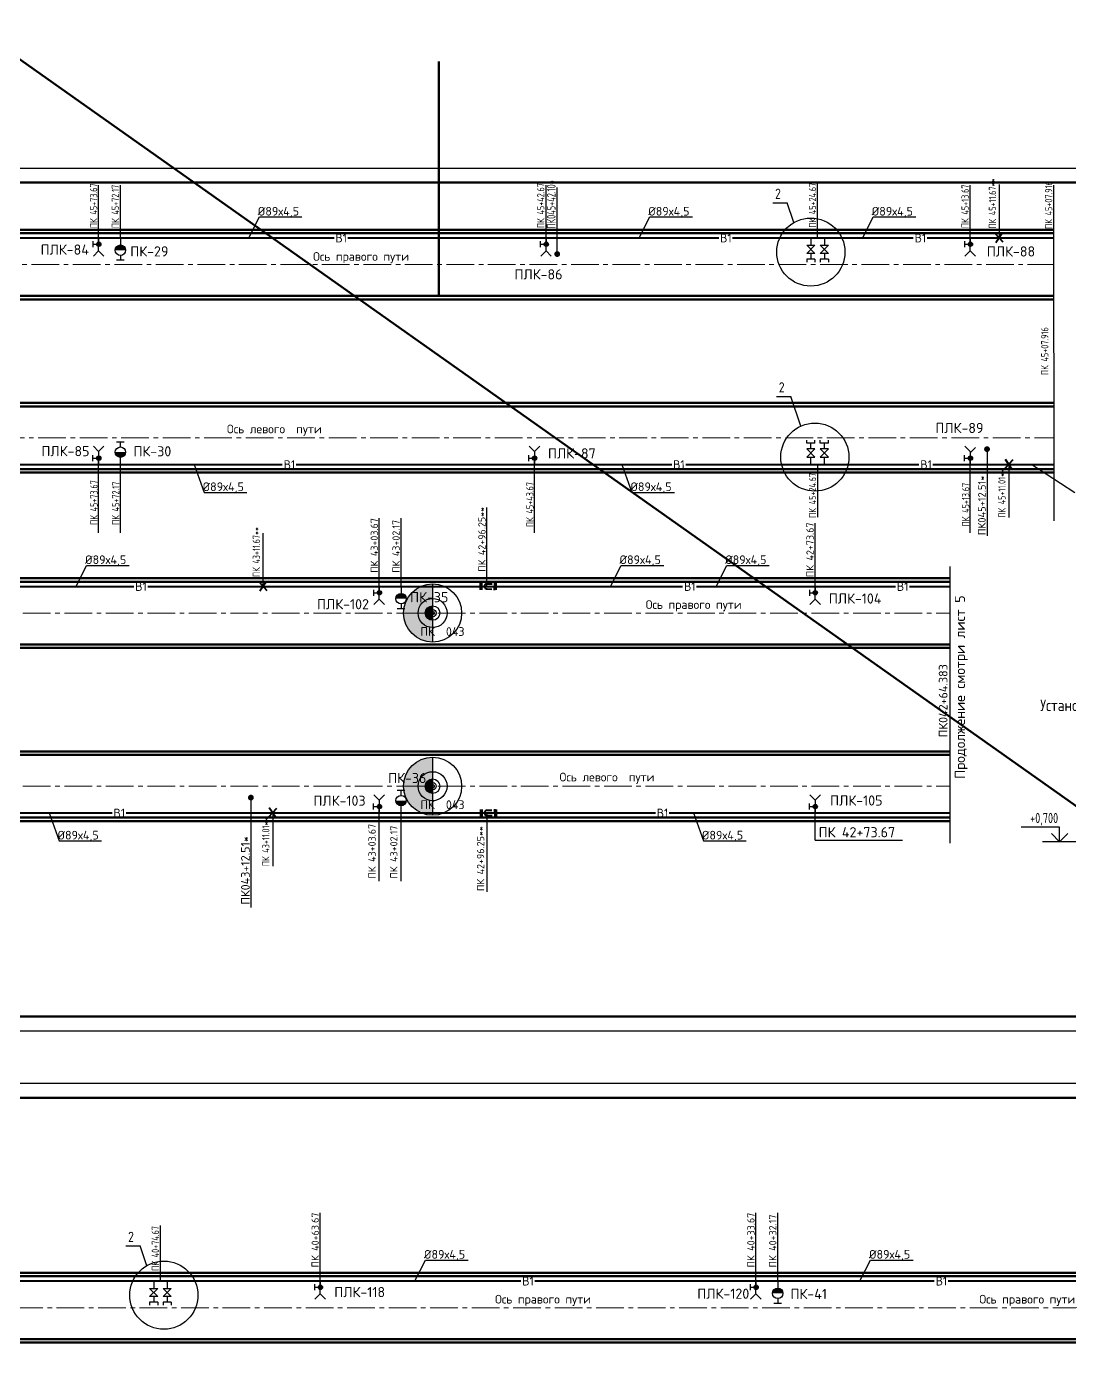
# Paper-space layout 'л2-л8' of a CAD drawing. Header units: millimetres. Extents: x 10032 to 18918, y -3051 to 627.
# Drawn here: x 17470 to 17828.7, y -2235 to -1773 of the extents above; entities that cross this region are included whole.
import ezdxf
from ezdxf.enums import TextEntityAlignment as Align

# ---------------------------------------------------------------- set-up
doc = ezdxf.new("R2010")
doc.units = ezdxf.units.MM
doc.header["$LTSCALE"] = 0.5
doc.linetypes.add('CENTER2', pattern=[28.575, 19.05, -3.175, 3.175, -3.175])
for name, color, linetype in [('1_NADPIS', 7, 'Continuous'), ('1_ПК_500', 20, 'Continuous'), ('3_Текст', 7, 'Continuous'), ('FORMAT', 7, 'Continuous'), ('NADPISI', 110, 'Continuous'), ('OTMETKI', 2, 'Continuous'), ('ВК_надписи', 7, 'Continuous'), ('ВК_отметки', 9, 'Continuous'), ('ВК_сети', 4, 'Continuous'), ('ГТ_ПК', 2, 'Continuous'), ('ГТ_ПК @ 0.25', 2, 'Continuous'), ('ГТ_ПК @ 0.5', 2, 'Continuous'), ('ГТ_ПК @ 1', 2, 'Continuous'), ('ГТ_ПК @ 2', 2, 'Continuous'), ('ГТ_ПК @ 4', 2, 'Continuous')]:
    doc.layers.add(name, color=color, linetype=linetype)
for name, color, linetype, lineweight in [('1_PK500', 5, 'Continuous', 35), ('_Формат', 7, 'Continuous', 35), ('А_Конструкции', 4, 'Continuous', 50), ('АР_Оси', 242, 'CENTER2', 18)]:
    doc.layers.add(name, color=color, linetype=linetype, lineweight=lineweight)
doc.styles.add('ROMANS', font='romans.shx', dxfattribs={"width": 0.8, "height": 1.75})
doc.styles.add('RS-3-08', font='romans.shx', dxfattribs={"width": 0.8, "height": 3})
doc.styles.add('Стандарт ММП', font='isocpeur.ttf')

# ---------------------------------------------------------------- blocks, each defined once
blk = doc.blocks.new('ПК')
at = {"layer": 'ГТ_ПК'}
blk.add_hatch(color=0, dxfattribs=at).paths.add_polyline_path([(0, -2.5, 0.414214), (2.5, 0, 0.414214), (0, 2.5)])
at = {"layer": 'ГТ_ПК', "color": 0}
blk.add_line((0, -2.5), (0, 2.5), dxfattribs=at)
blk.add_circle((0, 0), 2.5, dxfattribs=at)
blk = doc.blocks.new('*U472')
at = {"layer": 'ГТ_ПК @ 0.25', "extrusion": (9.32183e-09, 7.72587e-22, 1), "xscale": 0.2500000000000059, "yscale": 0.2500000000000053, "zscale": 0.2500000000000053, "rotation": 180}
blk.add_blockref('ПК', (17609.63, -1974.78, 0), dxfattribs=at)
at = {"layer": 'ГТ_ПК @ 0.5', "extrusion": (9.32183e-09, 7.72587e-22, 1), "xscale": 0.5000000000000185, "yscale": 0.5000000000000173, "zscale": 0.5000000000000173, "rotation": 180}
blk.add_blockref('ПК', (17609.63, -1974.78, 0), dxfattribs=at)
at = {"layer": 'ГТ_ПК @ 1', "extrusion": (9.32183e-09, 7.72587e-22, 1), "rotation": 179.9999999999641}
blk.add_blockref('ПК', (17609.63, -1974.78, 0), dxfattribs=at)
at = {"layer": 'ГТ_ПК @ 2', "extrusion": (9.32183e-09, 7.72587e-22, 1), "xscale": 2.000000000000074, "yscale": 2.000000000000069, "zscale": 2.000000000000069, "rotation": 180}
blk.add_blockref('ПК', (17609.63, -1974.78, 0), dxfattribs=at)
at = {"layer": 'ГТ_ПК @ 4', "extrusion": (9.32183e-09, 7.72587e-22, 1), "xscale": 4.000000000000095, "yscale": 4.000000000000085, "zscale": 4.000000000000085, "rotation": 180}
blk.add_blockref('ПК', (17609.63, -1974.78, 0), dxfattribs=at)
blk = doc.blocks.new('*U491')
at = {"layer": 'ГТ_ПК @ 0.25', "extrusion": (9.32183e-09, 7.72587e-22, 1), "xscale": 0.2500000000000059, "yscale": 0.2500000000000053, "zscale": 0.2500000000000053, "rotation": 180}
blk.add_blockref('ПК', (17609.63, -2034.38, 0), dxfattribs=at)
at = {"layer": 'ГТ_ПК @ 0.5', "extrusion": (9.32183e-09, 7.72587e-22, 1), "xscale": 0.5000000000000185, "yscale": 0.5000000000000173, "zscale": 0.5000000000000173, "rotation": 180}
blk.add_blockref('ПК', (17609.63, -2034.38, 0), dxfattribs=at)
at = {"layer": 'ГТ_ПК @ 1', "extrusion": (9.32183e-09, 7.72587e-22, 1), "rotation": 179.9999999999641}
blk.add_blockref('ПК', (17609.63, -2034.38, 0), dxfattribs=at)
at = {"layer": 'ГТ_ПК @ 2', "extrusion": (9.32183e-09, 7.72587e-22, 1), "xscale": 2.000000000000074, "yscale": 2.000000000000069, "zscale": 2.000000000000069, "rotation": 180}
blk.add_blockref('ПК', (17609.63, -2034.38, 0), dxfattribs=at)
at = {"layer": 'ГТ_ПК @ 4', "extrusion": (9.32183e-09, 7.72587e-22, 1), "xscale": 4.000000000000095, "yscale": 4.000000000000085, "zscale": 4.000000000000085, "rotation": 180}
blk.add_blockref('ПК', (17609.63, -2034.38, 0), dxfattribs=at)
blk = doc.blocks.new('_otmp')
at = {"layer": 'ВК_отметки'}
blk.add_line((4.24, 0), (20.89, 0), dxfattribs=at)
for points in [[(15, 0), (15, 5), (28.21, 5)], [(15, 0), (17.83, 2.83)]]:
    blk.add_lwpolyline(points, dxfattribs=at)
at = {"layer": 'ВК_отметки', "linetype": 'Continuous'}
blk.add_lwpolyline([(15, 0), (12.17, 2.83)], dxfattribs=at)
at = {"layer": 'ВК_отметки', "style": 'ROMANS', "width": 0.7, "flags": 4}
blk.add_attdef('О', text='', height=3.5, dxfattribs=at).set_placement((21.25, 6.42), align=Align.CENTER)

psp = doc.layouts.new('л2-л8')

# ---------------------------------------------------------------- hatches: boundary and pattern name
at = {"layer": 'ВК_сети', "ltscale": 0.5}
h = psp.add_hatch(color=5, dxfattribs=at)
h.paths.add_polyline_path([(17495.4876, -1847.8452, 0.41421356), (17494.7376, -1847.0952), (17494.7376, -1847.8452)])
h.paths.add_polyline_path([(17495.4876, -1847.8452), (17494.7376, -1847.8452), (17494.7376, -1848.5952, 0.41421356)])
h.paths.add_polyline_path([(17494.7376, -1847.8452), (17494.7376, -1847.0952, 0.58408052), (17494.0958, -1848.2332)])
h.paths.add_polyline_path([(17494.7376, -1848.5952), (17494.7376, -1847.8452), (17494.0958, -1848.2332, 0.26256208)])
h = psp.add_hatch(color=5, dxfattribs=at)
h.paths.add_polyline_path([(17649.4876, -1847.8452, 0.41421356), (17648.7376, -1847.0952), (17648.7376, -1847.8452)])
h.paths.add_polyline_path([(17649.4876, -1847.8452), (17648.7376, -1847.8452), (17648.7376, -1848.5952, 0.41421356)])
h.paths.add_polyline_path([(17648.7376, -1847.8452), (17648.7376, -1847.0952, 0.58408052), (17648.0958, -1848.2332)])
h.paths.add_polyline_path([(17648.7376, -1848.5952), (17648.7376, -1847.8452), (17648.0958, -1848.2332, 0.26256208)])
h = psp.add_hatch(color=5, dxfattribs=at)
h.paths.add_polyline_path([(17795.4876, -1847.8452, 0.41421356), (17794.7376, -1847.0952), (17794.7376, -1847.8452)])
h.paths.add_polyline_path([(17795.4876, -1847.8452), (17794.7376, -1847.8452), (17794.7376, -1848.5952, 0.41421356)])
h.paths.add_polyline_path([(17794.7376, -1847.8452), (17794.7376, -1847.0952, 0.58408052), (17794.0958, -1848.2332)])
h.paths.add_polyline_path([(17794.7376, -1848.5952), (17794.7376, -1847.8452), (17794.0958, -1848.2332, 0.26256208)])
h = psp.add_hatch(color=1, dxfattribs=at)
h.paths.add_polyline_path([(17500.376, -1849.9041), (17503.976, -1849.9041, 0.09159777), (17503.8572, -1849.261), (17500.4948, -1849.261, 0.09159777)])
h.paths.add_polyline_path([(17500.4948, -1849.261), (17503.8572, -1849.261, 0.68812614)])
h = psp.add_hatch(color=1, dxfattribs=at)
h.paths.add_polyline_path([(17500.376, -1849.9041), (17503.976, -1849.9041, 0.09159777), (17503.8572, -1849.261), (17500.4948, -1849.261, 0.09159777)])
h.paths.add_polyline_path([(17500.4948, -1849.261), (17503.8572, -1849.261, 0.68812614)])
h = psp.add_hatch(color=5, dxfattribs=at)
h.paths.add_polyline_path([(17495.4876, -1921.4685, -0.41421356), (17494.7376, -1922.2185), (17494.7376, -1921.4685)])
h.paths.add_polyline_path([(17495.4876, -1921.4685), (17494.7376, -1921.4685), (17494.7376, -1920.7185, -0.41421356)])
h.paths.add_polyline_path([(17494.7376, -1921.4685), (17494.7376, -1922.2185, -0.58408052), (17494.0958, -1921.0805)])
h.paths.add_polyline_path([(17494.7376, -1920.7185), (17494.7376, -1921.4685), (17494.0958, -1921.0805, -0.26256208)])
h = psp.add_hatch(color=1, dxfattribs=at)
h.paths.add_polyline_path([(17500.376, -1919.4095), (17503.976, -1919.4095, -0.09159777), (17503.8572, -1920.0527), (17500.4948, -1920.0527, -0.09159777)])
h.paths.add_polyline_path([(17500.4948, -1920.0527), (17503.8572, -1920.0527, -0.68812614)])
h = psp.add_hatch(color=1, dxfattribs=at)
h.paths.add_polyline_path([(17500.376, -1919.4095), (17503.976, -1919.4095, -0.09159777), (17503.8572, -1920.0527), (17500.4948, -1920.0527, -0.09159777)])
h.paths.add_polyline_path([(17500.4948, -1920.0527), (17503.8572, -1920.0527, -0.68812614)])
h = psp.add_hatch(color=5, dxfattribs=at)
h.paths.add_polyline_path([(17645.4876, -1921.4685, -0.41421356), (17644.7376, -1922.2185), (17644.7376, -1921.4685)])
h.paths.add_polyline_path([(17645.4876, -1921.4685), (17644.7376, -1921.4685), (17644.7376, -1920.7185, -0.41421356)])
h.paths.add_polyline_path([(17644.7376, -1921.4685), (17644.7376, -1922.2185, -0.58408052), (17644.0958, -1921.0805)])
h.paths.add_polyline_path([(17644.7376, -1920.7185), (17644.7376, -1921.4685), (17644.0958, -1921.0805, -0.26256208)])
h = psp.add_hatch(color=5, dxfattribs=at)
h.paths.add_polyline_path([(17795.4876, -1921.4685, -0.41421356), (17794.7376, -1922.2185), (17794.7376, -1921.4685)])
h.paths.add_polyline_path([(17795.4876, -1921.4685), (17794.7376, -1921.4685), (17794.7376, -1920.7185, -0.41421356)])
h.paths.add_polyline_path([(17794.7376, -1921.4685), (17794.7376, -1922.2185, -0.58408052), (17794.0958, -1921.0805)])
h.paths.add_polyline_path([(17794.7376, -1920.7185), (17794.7376, -1921.4685), (17794.0958, -1921.0805, -0.26256208)])
h = psp.add_hatch(color=5, dxfattribs=at)
h.paths.add_polyline_path([(17592.0926, -1967.7713, 0.41421356), (17591.3426, -1967.0213), (17591.3426, -1967.7713)])
h.paths.add_polyline_path([(17592.0926, -1967.7713), (17591.3426, -1967.7713), (17591.3426, -1968.5213, 0.41421356)])
h.paths.add_polyline_path([(17591.3426, -1967.7713), (17591.3426, -1967.0213, 0.58408052), (17590.7008, -1968.1592)])
h.paths.add_polyline_path([(17591.3426, -1968.5213), (17591.3426, -1967.7713), (17590.7008, -1968.1592, 0.26256208)])
h = psp.add_hatch(color=1, dxfattribs=at)
h.paths.add_polyline_path([(17596.981, -1969.8302), (17600.581, -1969.8302, 0.09159777), (17600.4622, -1969.1871), (17597.0998, -1969.1871, 0.09159777)])
h.paths.add_polyline_path([(17597.0998, -1969.1871), (17600.4622, -1969.1871, 0.68812614)])
h = psp.add_hatch(color=1, dxfattribs=at)
h.paths.add_polyline_path([(17596.981, -1969.8302), (17600.581, -1969.8302, 0.09159777), (17600.4622, -1969.1871), (17597.0998, -1969.1871, 0.09159777)])
h.paths.add_polyline_path([(17597.0998, -1969.1871), (17600.4622, -1969.1871, 0.68812614)])
h = psp.add_hatch(color=5, dxfattribs=at)
h.paths.add_polyline_path([(17742.0926, -1967.7713, 0.41421356), (17741.3426, -1967.0213), (17741.3426, -1967.7713)])
h.paths.add_polyline_path([(17742.0926, -1967.7713), (17741.3426, -1967.7713), (17741.3426, -1968.5213, 0.41421356)])
h.paths.add_polyline_path([(17741.3426, -1967.7713), (17741.3426, -1967.0213, 0.58408052), (17740.7008, -1968.1592)])
h.paths.add_polyline_path([(17741.3426, -1968.5213), (17741.3426, -1967.7713), (17740.7008, -1968.1592, 0.26256208)])
h = psp.add_hatch(color=5, dxfattribs=at)
h.paths.add_polyline_path([(17592.0926, -2041.3945, -0.41421356), (17591.3426, -2042.1445), (17591.3426, -2041.3945)])
h.paths.add_polyline_path([(17592.0926, -2041.3945), (17591.3426, -2041.3945), (17591.3426, -2040.6445, -0.41421356)])
h.paths.add_polyline_path([(17591.3426, -2041.3945), (17591.3426, -2042.1445, -0.58408052), (17590.7008, -2041.0065)])
h.paths.add_polyline_path([(17591.3426, -2040.6445), (17591.3426, -2041.3945), (17590.7008, -2041.0065, -0.26256208)])
h = psp.add_hatch(color=1, dxfattribs=at)
h.paths.add_polyline_path([(17596.981, -2039.3356), (17600.581, -2039.3356, -0.09159777), (17600.4622, -2039.9787), (17597.0998, -2039.9787, -0.09159777)])
h.paths.add_polyline_path([(17597.0998, -2039.9787), (17600.4622, -2039.9787, -0.68812614)])
h = psp.add_hatch(color=1, dxfattribs=at)
h.paths.add_polyline_path([(17596.981, -2039.3356), (17600.581, -2039.3356, -0.09159777), (17600.4622, -2039.9787), (17597.0998, -2039.9787, -0.09159777)])
h.paths.add_polyline_path([(17597.0998, -2039.9787), (17600.4622, -2039.9787, -0.68812614)])
h = psp.add_hatch(color=5, dxfattribs=at)
h.paths.add_polyline_path([(17742.0926, -2041.3945, -0.41421356), (17741.3426, -2042.1445), (17741.3426, -2041.3945)])
h.paths.add_polyline_path([(17742.0926, -2041.3945), (17741.3426, -2041.3945), (17741.3426, -2040.6445, -0.41421356)])
h.paths.add_polyline_path([(17741.3426, -2041.3945), (17741.3426, -2042.1445, -0.58408052), (17740.7008, -2041.0065)])
h.paths.add_polyline_path([(17741.3426, -2040.6445), (17741.3426, -2041.3945), (17740.7008, -2041.0065, -0.26256208)])
h = psp.add_hatch(color=5, dxfattribs=at)
h.paths.add_polyline_path([(17571.7484, -2206.857, 0.41421356), (17570.9984, -2206.107), (17570.9984, -2206.857)])
h.paths.add_polyline_path([(17571.7484, -2206.857), (17570.9984, -2206.857), (17570.9984, -2207.607, 0.41421356)])
h.paths.add_polyline_path([(17570.9984, -2206.857), (17570.9984, -2206.107, 0.58408052), (17570.3565, -2207.245)])
h.paths.add_polyline_path([(17570.9984, -2207.607), (17570.9984, -2206.857), (17570.3565, -2207.245, 0.26256208)])
h = psp.add_hatch(color=5, dxfattribs=at)
h.paths.add_polyline_path([(17721.7484, -2206.857, 0.41421356), (17720.9984, -2206.107), (17720.9984, -2206.857)])
h.paths.add_polyline_path([(17721.7484, -2206.857), (17720.9984, -2206.857), (17720.9984, -2207.607, 0.41421356)])
h.paths.add_polyline_path([(17720.9984, -2206.857), (17720.9984, -2206.107, 0.58408052), (17720.3565, -2207.245)])
h.paths.add_polyline_path([(17720.9984, -2207.607), (17720.9984, -2206.857), (17720.3565, -2207.245, 0.26256208)])
h = psp.add_hatch(color=1, dxfattribs=at)
h.paths.add_polyline_path([(17726.6367, -2208.916), (17730.2367, -2208.916, 0.09159777), (17730.1179, -2208.2728), (17726.7556, -2208.2728, 0.09159777)])
h.paths.add_polyline_path([(17726.7556, -2208.2728), (17730.1179, -2208.2728, 0.68812614)])
h = psp.add_hatch(color=1, dxfattribs=at)
h.paths.add_polyline_path([(17726.6367, -2208.916), (17730.2367, -2208.916, 0.09159777), (17730.1179, -2208.2728), (17726.7556, -2208.2728, 0.09159777)])
h.paths.add_polyline_path([(17726.7556, -2208.2728), (17730.1179, -2208.2728, 0.68812614)])

# ---------------------------------------------------------------- linework, layer by layer
at = {"layer": '1_NADPIS', "color": 1, "linetype": 'Continuous'}
for p, q in [((17494.676, -1845.6652, 0), (17494.676, -1827.5475, 0)), ((17502.176, -1845.6652, 0), (17502.176, -1827.5475, 0)), ((17648.676, -1845.6652, 0), (17648.676, -1827.5475, 0)), ((17652.5419, -1850.7264), (17652.4716, -1828.304)), ((17652.5419, -1850.7264), (17652.4726, -1828.6146)), ((17742.1657, -1845.6652), (17742.1657, -1826.6162, 0)), ((17794.676, -1845.6652, 0), (17794.676, -1827.5475, 0)), ((17804.7217, -1845.6215), (17804.7217, -1827.3149, 0)), ((17823.3902, -1827.5147), (17823.4472, -1943.077)), ((17726.7007, -1833.6129, 2.5811), (17731.6408, -1833.6129, 2.5811)), ((17733.9307, -1840.4074, 2.5811), (17731.6408, -1833.6129, 2.5811)), ((17800.476, -1918.8739, 0), (17800.476, -1948.2043, 0)), ((17494.676, -1947.1579, 0), (17494.676, -1923.6484, 0)), ((17502.176, -1947.1579, 0), (17502.176, -1923.6484, 0)), ((17644.676, -1947.1579, 0), (17644.676, -1923.6484, 0)), ((17742.1657, -1924.0484), (17742.1657, -1941.8117, 0)), ((17794.676, -1947.1579, 0), (17794.676, -1923.6484, 0)), ((17807.976, -1923.6241, 0), (17807.976, -1941.9308, 0)), ((17628.351, -1965.5913), (17628.351, -1938.4001)), ((17591.281, -1965.5913, 0), (17591.281, -1942.0819, 0)), ((17598.781, -1965.5913, 0), (17598.781, -1942.0819, 0)), ((17741.281, -1965.5913, 0), (17741.281, -1943.8644, 0)), ((17551.3266, -1965.5476), (17551.3266, -1947.2409, 0)), ((17787.7157, -1958.7717, 0), (17787.7157, -2053.9477, 0)), ((17547.081, -2037.7999), (17547.081, -2076.1721)), ((17554.581, -2043.5501), (17554.581, -2061.8568, 0)), ((17591.281, -2067.0839, 0), (17591.281, -2043.5745, 0)), ((17598.781, -2067.0839, 0), (17598.781, -2043.5745, 0)), ((17628.351, -2043.5745, 0), (17628.351, -2070.7656, 0)), ((17741.281, -2052.9046, 0), (17741.281, -2043.5745, 0)), ((17741.281, -2052.9046, 0), (17771.3869, -2052.9046, 0)), ((17570.9367, -2204.6771, 0), (17570.9367, -2181.1676, 0)), ((17720.9367, -2204.6771, 0), (17720.9367, -2181.1676, 0)), ((17728.4367, -2204.6771, 0), (17728.4367, -2181.1676, 0)), ((17515.9367, -2204.6771), (17515.9367, -2185.6281, 0)), ((17504.0049, -2192.6247, 2.5811), (17508.9449, -2192.6247, 2.5811)), ((17511.2349, -2199.4192, 2.5811), (17508.9449, -2192.6247, 2.5811))]:
    psp.add_line(p, q, dxfattribs=at)
at = {"layer": '_Формат', "color": 7, "lineweight": 60}
psp.add_line((16554.3954, -2113.6165), (18140.4304, -2113.6162), dxfattribs=at)
at = {"layer": '_Формат', "color": 7, "lineweight": 25}
psp.add_line((16534.3954, -2118.6162), (18145.4304, -2118.6162), dxfattribs=at)
at = {"layer": 'Defpoints', "color": 6, "linetype": 'Continuous', "lineweight": 140}
for p, q in [((16467.2489, -1077.1894), (18599.244, -2584.2309)), ((17611.7302, -1865.9252, 0), (17611.7302, -1784.9898, 0))]:
    psp.add_line(p, q, dxfattribs=at)
at = {"layer": 'FORMAT', "color": 7}
for p, q in [((16886.4027, -1821.6162), (18145.4304, -1821.6162)), ((16886.4027, -2136.615), (18304.4897, -2136.615))]:
    psp.add_line(p, q, dxfattribs=at)
at = {"layer": 'FORMAT', "lineweight": 60}
for p, q in [((16881.4027, -1826.6162), (18140.4304, -1826.6162)), ((16881.4027, -2141.615), (18299.4897, -2141.615))]:
    psp.add_line(p, q, dxfattribs=at)
at = {"layer": 'NADPISI', "color": 2, "lineweight": 9, "const_width": 1, "elevation": 0}
psp.add_lwpolyline([(17652.026, -1851.2261, 1), (17653.026, -1851.2261, 1)], format="xyb", close=True, dxfattribs=at)
at = {"layer": 'NADPISI', "color": 6, "lineweight": 9, "const_width": 1, "elevation": 0}
psp.add_lwpolyline([(17799.976, -1918.3739, 1), (17800.976, -1918.3739, 1)], format="xyb", close=True, dxfattribs=at)
at = {"layer": 'NADPISI', "color": 6, "lineweight": 9, "const_width": 1}
psp.add_lwpolyline([(17546.581, -2038.2999, 1), (17547.581, -2038.2999, 1)], format="xyb", close=True, dxfattribs=at)
at = {"layer": 'А_Конструкции'}
for p, q in [((17823.4472, -1842.8568), (16575.3273, -1842.8568)), ((17823.4472, -1844.0568), (16575.3273, -1844.0568)), ((17823.4472, -1865.6568), (16766.8612, -1865.6568)), ((17823.4472, -1866.8568), (16575.3273, -1866.8568)), ((17823.4472, -1902.4568), (16575.3273, -1902.4568)), ((17823.4472, -1903.6568), (16575.3273, -1903.6568)), ((17823.4472, -1925.2568), (16575.3273, -1925.2568)), ((17823.4472, -1926.4568), (16575.3273, -1926.4568)), ((17787.7157, -1962.7829), (16570.0521, -1962.7829)), ((17787.7157, -1963.9829), (16570.0521, -1963.9829)), ((17787.7157, -1985.5829), (16570.0521, -1985.5829)), ((17787.7157, -1986.7829), (16570.0521, -1986.7829)), ((17787.7157, -2022.3829), (16570.0521, -2022.3829)), ((17787.7157, -2023.5829), (16570.0521, -2023.5829)), ((17787.7157, -2045.1829), (16570.0521, -2045.1829)), ((17787.7157, -2046.3829), (16570.0521, -2046.3829)), ((17953.0067, -2201.8686), (16567.3715, -2201.8686)), ((17953.0067, -2203.0686), (16567.3715, -2203.0686)), ((18225.2045, -2224.6686), (16567.3715, -2224.6686)), ((18225.2045, -2225.8686), (16567.3715, -2225.8686))]:
    psp.add_line(p, q, dxfattribs=at)
at = {"layer": 'АР_Оси', "color": 7}
for p, q in [((16800.0222, -1854.8568), (17823.4472, -1854.8568)), ((16573.7708, -1914.4568), (17823.4472, -1914.4568)), ((16568.4957, -1974.7829), (17787.7157, -1974.7829)), ((16568.4957, -2034.3829), (17787.7157, -2034.3829)), ((16565.815, -2213.8686), (18225.2045, -2213.8686))]:
    psp.add_line(p, q, dxfattribs=at)
at = {"layer": 'ВК_надписи'}
for p, q in [((17546.3528, -1845.6652, 0), (17550.0126, -1838.4675, 0)), ((17550.0126, -1838.4675, 0), (17564.652, -1838.4675, 0)), ((17680.7506, -1845.6652, 0), (17684.4104, -1838.4675, 0)), ((17684.4104, -1838.4675, 0), (17699.0498, -1838.4675, 0)), ((17757.6749, -1845.6652, 0), (17761.3347, -1838.4675, 0)), ((17761.3347, -1838.4675, 0), (17775.9741, -1838.4675, 0)), ((17527.5551, -1923.6484, 0), (17531.0073, -1933.2795, 0)), ((17674.8078, -1923.6484, 0), (17678.2601, -1933.2795, 0)), ((17815.8992, -1923.6484, 0), (17830.6636, -1933.2795, 0)), ((17531.0073, -1933.2795, 0), (17545.6468, -1933.2795, 0)), ((17678.2601, -1933.2795, 0), (17692.8996, -1933.2795, 0)), ((17486.8889, -1965.5913, 0), (17490.5487, -1958.3936, 0)), ((17490.5487, -1958.3936, 0), (17505.1881, -1958.3936, 0)), ((17670.8731, -1965.5913, 0), (17674.5328, -1958.3936, 0)), ((17674.5328, -1958.3936, 0), (17689.1723, -1958.3936, 0)), ((17707.235, -1965.5913, 0), (17710.8947, -1958.3936, 0)), ((17710.8947, -1958.3936, 0), (17725.5342, -1958.3936, 0)), ((17477.6083, -2043.5745, 0), (17481.0606, -2053.2056, 0)), ((17699.4284, -2043.5745, 0), (17702.8806, -2053.2056, 0)), ((17481.0606, -2053.2056, 0), (17495.7, -2053.2056, 0)), ((17702.8806, -2053.2056, 0), (17717.5201, -2053.2056, 0)), ((17603.5422, -2204.6771, 0), (17607.202, -2197.4794, 0)), ((17607.202, -2197.4794, 0), (17621.8414, -2197.4794, 0)), ((17756.7431, -2204.6771, 0), (17760.4028, -2197.4794, 0)), ((17760.4028, -2197.4794, 0), (17775.0423, -2197.4794, 0))]:
    psp.add_line(p, q, dxfattribs=at)
at = {"layer": 'ВК_надписи', "color": 2, "ltscale": 0.5}
for p in [(17727.9848, -1900.2399), (17736.3379, -1910.449, 2.5811)]:
    psp.add_line(p, (17732.9249, -1900.2399), dxfattribs=at)
at = {"layer": 'ВК_сети', "color": 5, "ltscale": 0.5}
for p, q in [((17492.708, -1846.8135, 0), (17492.708, -1848.8754, 0)), ((17492.708, -1847.8445, 0), (17494.7376, -1847.8445, 0)), ((17494.676, -1850.104, 0), (17494.676, -1845.6652, 0)), ((17646.708, -1846.8135, 0), (17646.708, -1848.8754, 0)), ((17646.708, -1847.8445, 0), (17648.7376, -1847.8445, 0)), ((17648.676, -1850.104, 0), (17648.676, -1845.6652, 0)), ((17792.708, -1846.8135, 0), (17792.708, -1848.8754, 0)), ((17792.708, -1847.8445, 0), (17794.7376, -1847.8445, 0)), ((17794.676, -1850.104, 0), (17794.676, -1845.6652, 0)), ((17494.676, -1850.104, 0), (17492.8518, -1851.9282, 0)), ((17494.676, -1850.104, 0), (17496.5002, -1851.9282, 0)), ((17648.676, -1850.104, 0), (17646.8518, -1851.9282, 0)), ((17648.676, -1850.104, 0), (17650.5002, -1851.9282, 0)), ((17794.676, -1850.104, 0), (17792.8518, -1851.9282, 0)), ((17794.676, -1850.104, 0), (17796.5002, -1851.9282, 0)), ((17492.708, -1922.5001, 0), (17492.708, -1920.4383, 0)), ((17492.708, -1921.4692, 0), (17494.7376, -1921.4692, 0)), ((17494.676, -1919.2097, 0), (17492.8518, -1917.3855, 0)), ((17494.676, -1919.2097, 0), (17496.5002, -1917.3855, 0)), ((17494.676, -1919.2097, 0), (17494.676, -1923.6484, 0)), ((17642.708, -1922.5001, 0), (17642.708, -1920.4383, 0)), ((17642.708, -1921.4692, 0), (17644.7376, -1921.4692, 0)), ((17644.676, -1919.2097, 0), (17642.8518, -1917.3855, 0)), ((17644.676, -1919.2097, 0), (17646.5002, -1917.3855, 0)), ((17644.676, -1919.2097, 0), (17644.676, -1923.6484, 0)), ((17792.708, -1922.5001, 0), (17792.708, -1920.4383, 0)), ((17792.708, -1921.4692, 0), (17794.7376, -1921.4692, 0)), ((17794.676, -1919.2097, 0), (17792.8518, -1917.3855, 0)), ((17794.676, -1919.6096, 0), (17796.5002, -1917.7855, 0)), ((17794.676, -1919.2097, 0), (17794.676, -1923.6484, 0)), ((17589.313, -1966.7396, 0), (17589.313, -1968.8014, 0)), ((17589.313, -1967.7705, 0), (17591.3426, -1967.7705, 0)), ((17591.281, -1970.03, 0), (17591.281, -1965.5913, 0)), ((17739.313, -1966.7396, 0), (17739.313, -1968.8014, 0)), ((17739.313, -1967.7705, 0), (17741.3426, -1967.7705, 0)), ((17741.281, -1970.03, 0), (17741.281, -1965.5913, 0)), ((17591.281, -1970.03, 0), (17589.4568, -1971.8542, 0)), ((17591.281, -1970.03, 0), (17593.1052, -1971.8542, 0)), ((17741.281, -1970.03, 0), (17739.4568, -1971.8542, 0)), ((17741.281, -1970.03, 0), (17743.1052, -1971.8542, 0)), ((17591.281, -2039.1357, 0), (17589.4568, -2037.3115, 0)), ((17591.281, -2039.1357, 0), (17593.1052, -2037.3115, 0)), ((17741.281, -2039.1357, 0), (17739.4568, -2037.3115, 0)), ((17741.281, -2039.1357, 0), (17743.1052, -2037.3115, 0)), ((17589.313, -2042.4262, 0), (17589.313, -2040.3643, 0)), ((17589.313, -2041.3953, 0), (17591.3426, -2041.3953, 0)), ((17591.281, -2039.1357, 0), (17591.281, -2043.5745, 0)), ((17739.313, -2042.4262, 0), (17739.313, -2040.3643, 0)), ((17739.313, -2041.3953, 0), (17741.3426, -2041.3953, 0)), ((17741.281, -2039.1357, 0), (17741.281, -2043.5745, 0)), ((17568.9688, -2205.8254, 0), (17568.9688, -2207.8872, 0)), ((17568.9688, -2206.8563, 0), (17570.9984, -2206.8563, 0)), ((17570.9367, -2209.1158, 0), (17570.9367, -2204.6771, 0)), ((17718.9688, -2205.8254, 0), (17718.9688, -2207.8872, 0)), ((17718.9688, -2206.8563, 0), (17720.9984, -2206.8563, 0)), ((17720.9367, -2209.1158, 0), (17720.9367, -2204.6771, 0)), ((17570.9367, -2209.1158, 0), (17569.1126, -2210.94, 0)), ((17570.9367, -2209.1158, 0), (17572.7609, -2210.94, 0)), ((17720.9367, -2209.1158, 0), (17719.1126, -2210.94, 0)), ((17720.9367, -2209.1158, 0), (17722.7609, -2210.94, 0))]:
    psp.add_line(p, q, dxfattribs=at)
at = {"layer": 'ВК_сети', "color": 1, "lineweight": 30, "ltscale": 0.5, "extrusion": (-3.27269e-07, 1.1423e-06, 1)}
for p, q in [((17494.676, -1845.6652, 0), (17494.676, -1848.6202, 0)), ((17648.676, -1845.6652, 0), (17648.676, -1848.6202, 0)), ((17794.676, -1845.6652, 0), (17794.676, -1848.6202, 0)), ((17591.281, -1965.5913, 0), (17591.281, -1968.5462, 0)), ((17741.281, -1965.5913, 0), (17741.281, -1968.5462, 0)), ((17570.9367, -2204.6771, 0), (17570.9367, -2207.632, 0)), ((17720.9367, -2204.6771, 0), (17720.9367, -2207.632, 0))]:
    psp.add_line(p, q, dxfattribs=at)
at = {"layer": 'ВК_сети', "color": 1, "ltscale": 0.5}
for p, q in [((17502.176, -1845.6652, 0), (17502.176, -1848.1041, 0)), ((17502.176, -1845.6652, 0), (17502.176, -1848.1041, 0)), ((17502.176, -1851.7041, 0), (17502.176, -1853.3571, 0)), ((17502.176, -1851.7041, 0), (17502.176, -1853.3571, 0)), ((17503.5179, -1853.3571, 0), (17500.8341, -1853.3571, 0)), ((17503.5179, -1853.3571, 0), (17500.8341, -1853.3571, 0)), ((17503.5179, -1915.9566, 0), (17500.8341, -1915.9566, 0)), ((17503.5179, -1915.9566, 0), (17500.8341, -1915.9566, 0)), ((17502.176, -1917.6095, 0), (17502.176, -1915.9566, 0)), ((17502.176, -1917.6095, 0), (17502.176, -1915.9566, 0)), ((17502.176, -1923.6484, 0), (17502.176, -1921.2095, 0)), ((17502.176, -1923.6484, 0), (17502.176, -1921.2095, 0)), ((17598.781, -1965.5913, 0), (17598.781, -1968.0302, 0)), ((17598.781, -1965.5913, 0), (17598.781, -1968.0302, 0)), ((17598.781, -1971.6302, 0), (17598.781, -1973.2831, 0)), ((17598.781, -1971.6302, 0), (17598.781, -1973.2831, 0)), ((17600.1229, -1973.2831, 0), (17597.4391, -1973.2831, 0)), ((17600.1229, -1973.2831, 0), (17597.4391, -1973.2831, 0)), ((17600.1229, -2035.8826, 0), (17597.4391, -2035.8826, 0)), ((17600.1229, -2035.8826, 0), (17597.4391, -2035.8826, 0)), ((17598.781, -2037.5356, 0), (17598.781, -2035.8826, 0)), ((17598.781, -2037.5356, 0), (17598.781, -2035.8826, 0)), ((17598.781, -2043.5745, 0), (17598.781, -2041.1356, 0)), ((17598.781, -2043.5745, 0), (17598.781, -2041.1356, 0)), ((17728.4367, -2204.6771, 0), (17728.4367, -2207.116, 0)), ((17728.4367, -2204.6771, 0), (17728.4367, -2207.116, 0)), ((17729.7786, -2212.3689, 0), (17727.0948, -2212.3689, 0)), ((17729.7786, -2212.3689, 0), (17727.0948, -2212.3689, 0)), ((17728.4367, -2210.716, 0), (17728.4367, -2212.3689, 0)), ((17728.4367, -2210.716, 0), (17728.4367, -2212.3689, 0))]:
    psp.add_line(p, q, dxfattribs=at)
at = {"layer": 'ВК_сети', "color": 1, "lineweight": 30, "ltscale": 0.5}
for p, q in [((17739.8494, -1845.746, 2.5811), (17739.8494, -1848.2044, 2.5811)), ((17744.482, -1845.746, 2.5811), (17744.482, -1848.2044, 2.5811)), ((17502.176, -1848.6267, -0.0001), (17501.6586, -1848.6305, -0.0001)), ((17502.176, -1848.6267, -0.0001), (17501.6586, -1848.6305, -0.0001)), ((17502.173, -1848.2247, -0.0001), (17502.176, -1848.6267, -0.0001)), ((17502.173, -1848.2247, -0.0001), (17502.176, -1848.6267, -0.0001)), ((17502.176, -1848.6267, -0.0001), (17502.6934, -1848.6229, -0.0001)), ((17502.176, -1848.6267, -0.0001), (17502.6934, -1848.6229, -0.0001)), ((17738.4494, -1851.0044, 2.5811), (17741.2494, -1848.2044, 2.5811)), ((17741.2494, -1851.0044, 2.5811), (17738.4494, -1848.2044, 2.5811)), ((17738.4494, -1848.2044, 2.5811), (17741.2494, -1848.2044, 2.5811)), ((17741.2494, -1851.0044, 2.5811), (17738.4494, -1851.0044, 2.5811)), ((17739.8494, -1851.0044, 2.5811), (17739.8494, -1853.0044, 2.5811)), ((17743.082, -1851.0044, 2.5811), (17745.882, -1848.2044, 2.5811)), ((17745.882, -1851.0044, 2.5811), (17743.082, -1848.2044, 2.5811)), ((17743.082, -1848.2044, 2.5811), (17745.882, -1848.2044, 2.5811)), ((17745.882, -1851.0044, 2.5811), (17743.082, -1851.0044, 2.5811)), ((17744.482, -1851.0044, 2.5811), (17744.482, -1853.0044, 2.5811)), ((17741.2494, -1853.0044, 2.5811), (17738.4494, -1853.0044, 2.5811)), ((17738.4494, -1853.0044, 2.5811), (17738.4494, -1854.0044, 2.5811)), ((17741.2494, -1853.0044, 2.5811), (17741.2494, -1854.0044, 2.5811)), ((17745.882, -1853.0044, 2.5811), (17743.082, -1853.0044, 2.5811)), ((17743.082, -1853.0044, 2.5811), (17743.082, -1854.0044, 2.5811)), ((17745.882, -1853.0044, 2.5811), (17745.882, -1854.0044, 2.5811)), ((17738.4494, -1916.3093, 2.5811), (17738.4494, -1915.3093, 2.5811)), ((17741.2494, -1916.3093, 2.5811), (17738.4494, -1916.3093, 2.5811)), ((17739.8494, -1918.3093, 2.5811), (17739.8494, -1916.3093, 2.5811)), ((17741.2494, -1916.3093, 2.5811), (17741.2494, -1915.3093, 2.5811)), ((17743.082, -1916.3093, 2.5811), (17743.082, -1915.3093, 2.5811)), ((17745.882, -1916.3093, 2.5811), (17743.082, -1916.3093, 2.5811)), ((17744.482, -1918.3093, 2.5811), (17744.482, -1916.3093, 2.5811)), ((17745.882, -1916.3093, 2.5811), (17745.882, -1915.3093, 2.5811)), ((17502.176, -1920.687, -0.0001), (17501.6586, -1920.6832, -0.0001)), ((17502.176, -1920.687, -0.0001), (17501.6586, -1920.6832, -0.0001)), ((17502.173, -1921.089, -0.0001), (17502.176, -1920.687, -0.0001)), ((17502.173, -1921.089, -0.0001), (17502.176, -1920.687, -0.0001)), ((17502.176, -1920.687, -0.0001), (17502.6934, -1920.6908, -0.0001)), ((17502.176, -1920.687, -0.0001), (17502.6934, -1920.6908, -0.0001)), ((17738.4494, -1918.3093, 2.5811), (17741.2494, -1921.1093, 2.5811)), ((17741.2494, -1918.3093, 2.5811), (17738.4494, -1921.1093, 2.5811)), ((17741.2494, -1918.3093, 2.5811), (17738.4494, -1918.3093, 2.5811)), ((17738.4494, -1921.1093, 2.5811), (17741.2494, -1921.1093, 2.5811)), ((17739.8494, -1923.5676, 2.5811), (17739.8494, -1921.1093, 2.5811)), ((17743.082, -1918.3093, 2.5811), (17745.882, -1921.1093, 2.5811)), ((17745.882, -1918.3093, 2.5811), (17743.082, -1921.1093, 2.5811)), ((17745.882, -1918.3093, 2.5811), (17743.082, -1918.3093, 2.5811)), ((17743.082, -1921.1093, 2.5811), (17745.882, -1921.1093, 2.5811)), ((17744.482, -1923.5676, 2.5811), (17744.482, -1921.1093, 2.5811)), ((17598.781, -1968.5527, -0.0001), (17598.2636, -1968.5566, -0.0001)), ((17598.781, -1968.5527, -0.0001), (17598.2636, -1968.5566, -0.0001)), ((17598.778, -1968.1508, -0.0001), (17598.781, -1968.5527, -0.0001)), ((17598.778, -1968.1508, -0.0001), (17598.781, -1968.5527, -0.0001)), ((17598.781, -1968.5527, -0.0001), (17599.2983, -1968.5489, -0.0001)), ((17598.781, -1968.5527, -0.0001), (17599.2983, -1968.5489, -0.0001)), ((17598.781, -2040.613, -0.0001), (17598.2636, -2040.6092, -0.0001)), ((17598.781, -2040.613, -0.0001), (17598.2636, -2040.6092, -0.0001)), ((17598.778, -2041.015, -0.0001), (17598.781, -2040.613, -0.0001)), ((17598.778, -2041.015, -0.0001), (17598.781, -2040.613, -0.0001)), ((17598.781, -2040.613, -0.0001), (17599.2983, -2040.6168, -0.0001)), ((17598.781, -2040.613, -0.0001), (17599.2983, -2040.6168, -0.0001)), ((17728.4367, -2207.6385, -0.0001), (17727.9194, -2207.6423, -0.0001)), ((17728.4367, -2207.6385, -0.0001), (17727.9194, -2207.6423, -0.0001)), ((17728.4338, -2207.2365, -0.0001), (17728.4367, -2207.6385, -0.0001)), ((17728.4338, -2207.2365, -0.0001), (17728.4367, -2207.6385, -0.0001)), ((17728.4367, -2207.6385, -0.0001), (17728.9541, -2207.6347, -0.0001)), ((17728.4367, -2207.6385, -0.0001), (17728.9541, -2207.6347, -0.0001))]:
    psp.add_line(p, q, dxfattribs=at)
at = {"layer": 'ВК_сети', "color": 5, "lineweight": 40, "ltscale": 0.5}
for p, q in [((17806.0541, -1847.161, 0), (17803.2979, -1844.1695, 0)), ((17805.8096, -1843.9766, 0), (17803.5424, -1847.3539, 0)), ((17809.0639, -1925.269, 0), (17806.7968, -1921.8918, 0)), ((17809.3084, -1922.0846, 0), (17806.5523, -1925.0762, 0)), ((17552.6591, -1967.0871, 0), (17549.9029, -1964.0955, 0)), ((17552.4146, -1963.9027, 0), (17550.1474, -1967.2799, 0)), ((17626.0873, -1966.805), (17626.1178, -1964.3225)), ((17626.5837, -1966.7449), (17626.6141, -1964.2624, 0)), ((17628.4068, -1966.4896), (17630.0777, -1966.51)), ((17628.4288, -1964.6947), (17630.0997, -1964.7151)), ((17630.9869, -1966.865), (17631.0173, -1964.3825)), ((17631.4833, -1966.805), (17631.5137, -1964.3225)), ((17555.9134, -2042.0107, 0), (17553.1572, -2045.0022, 0)), ((17555.6689, -2045.1951, 0), (17553.4017, -2041.8178, 0)), ((17626.0873, -2042.3608, 0), (17626.1178, -2044.8433, 0)), ((17626.5837, -2042.4208, 0), (17626.6141, -2044.9033, 0)), ((17628.4068, -2042.6762, 0), (17630.0777, -2042.6557, 0)), ((17628.4288, -2044.4711, 0), (17630.0997, -2044.4506, 0)), ((17630.9869, -2042.3007, 0), (17631.0173, -2044.7832, 0)), ((17631.4833, -2042.3608, 0), (17631.5137, -2044.8433, 0))]:
    psp.add_line(p, q, dxfattribs=at)
at = {"layer": 'ВК_сети', "color": 1, "lineweight": 30, "ltscale": 0.5, "extrusion": (-3.27269e-07, -1.1423e-06, 1)}
for p, q in [((17494.676, -1923.6484, 0), (17494.676, -1920.6935, 0)), ((17644.676, -1923.6484, 0), (17644.676, -1920.6935, 0)), ((17794.676, -1923.6484, 0), (17794.676, -1920.6935, 0)), ((17591.281, -2043.5745, 0), (17591.281, -2040.6196, 0)), ((17741.281, -2043.5745, 0), (17741.281, -2040.6196, 0))]:
    psp.add_line(p, q, dxfattribs=at)
at = {"layer": 'ВК_сети', "color": 2, "lineweight": 30, "ltscale": 0.5}
for p, q in [((17512.2204, -2210.0162, 2.5811), (17515.0204, -2207.2162, 2.5811)), ((17515.0204, -2210.0162, 2.5811), (17512.2204, -2207.2162, 2.5811)), ((17512.2204, -2207.2162, 2.5811), (17515.0204, -2207.2162, 2.5811)), ((17513.6205, -2204.7579, 2.5811), (17513.6205, -2207.2162, 2.5811)), ((17516.853, -2210.0162, 2.5811), (17519.653, -2207.2162, 2.5811)), ((17519.653, -2210.0162, 2.5811), (17516.853, -2207.2162, 2.5811)), ((17516.853, -2207.2162, 2.5811), (17519.653, -2207.2162, 2.5811)), ((17518.253, -2204.7579, 2.5811), (17518.253, -2207.2162, 2.5811)), ((17515.0204, -2210.0162, 2.5811), (17512.2204, -2210.0162, 2.5811)), ((17515.0204, -2212.0162, 2.5811), (17512.2204, -2212.0162, 2.5811)), ((17512.2204, -2212.0162, 2.5811), (17512.2204, -2213.0162, 2.5811)), ((17513.6204, -2210.0162, 2.5811), (17513.6204, -2212.0162, 2.5811)), ((17515.0204, -2212.0162, 2.5811), (17515.0204, -2213.0162, 2.5811)), ((17519.653, -2210.0162, 2.5811), (17516.853, -2210.0162, 2.5811)), ((17519.653, -2212.0162, 2.5811), (17516.853, -2212.0162, 2.5811)), ((17516.853, -2212.0162, 2.5811), (17516.853, -2213.0162, 2.5811)), ((17518.253, -2210.0162, 2.5811), (17518.253, -2212.0162, 2.5811)), ((17519.653, -2212.0162, 2.5811), (17519.653, -2213.0162, 2.5811))]:
    psp.add_line(p, q, dxfattribs=at)
at = {"layer": 'ВК_сети', "color": 2, "lineweight": 40, "ltscale": 0.5, "elevation": 0}
for points in [[(17429.9456, -1845.6652), (17575.7021, -1845.6652)], [(17580.5024, -1845.6652), (17708.1165, -1845.6652)], [(17712.9167, -1845.6652), (17775.0904, -1845.6652)], [(17779.8906, -1845.6652), (17823.4472, -1845.6652)], [(17426.6036, -1923.6484), (17557.897, -1923.6484)], [(17562.6972, -1923.6484), (17691.9624, -1923.6484)], [(17696.7626, -1923.6484), (17777.0459, -1923.6484)], [(17781.8462, -1923.6484), (17823.4472, -1923.6484)], [(17395.9946, -1965.5913), (17506.7969, -1965.5913)], [(17511.5971, -1965.5913), (17695.7039, -1965.5913)], [(17700.5041, -1965.5913), (17768.9785, -1965.5913)], [(17773.7788, -1965.5913), (17787.7157, -1965.5913)], [(17357.0011, -2043.5745), (17499.3395, -2043.5745)], [(17504.1398, -2043.5745), (17686.313, -2043.5745)], [(17691.1133, -2043.5745), (17787.7157, -2043.5745)], [(17463.9363, -2204.6771), (17640.0173, -2204.6771)], [(17644.8175, -2204.6771), (17782.3328, -2204.6771)], [(17787.133, -2204.6771), (17907.6292, -2204.6771)]]:
    psp.add_lwpolyline(points, dxfattribs=at)
at = {"layer": 'ВК_сети', "color": 2, "lineweight": 30}
for centre in [(17739.8198, -1850.5443, 2.5811), (17741.2198, -1921.1076, 2.5811), (17517.124, -2209.5562, 2.5811)]:
    psp.add_circle(centre, 11.7234, dxfattribs=at)
at = {"layer": 'ВК_сети', "color": 5, "ltscale": 0.5}
for centre in [(17494.7376, -1847.8452, 0), (17648.7376, -1847.8452, 0), (17794.7376, -1847.8452, 0), (17494.7376, -1921.4685, 0), (17644.7376, -1921.4685, 0), (17794.7376, -1921.4685, 0), (17591.3426, -1967.7713, 0), (17741.3426, -1967.7713, 0), (17591.3426, -2041.3945, 0), (17741.3426, -2041.3945, 0), (17570.9984, -2206.857, 0), (17720.9984, -2206.857, 0)]:
    psp.add_circle(centre, 0.75, dxfattribs=at)
at = {"layer": 'ВК_сети', "color": 1, "ltscale": 0.5}
for centre in [(17502.176, -1849.9041, 0), (17502.176, -1849.9041, 0), (17502.176, -1919.4095, 0), (17502.176, -1919.4095, 0), (17598.781, -1969.8302, 0), (17598.781, -1969.8302, 0), (17598.781, -2039.3356, 0), (17598.781, -2039.3356, 0), (17728.4367, -2208.916, 0), (17728.4367, -2208.916, 0)]:
    psp.add_circle(centre, 1.8, dxfattribs=at)
at = {"layer": 'ВК_сети', "color": 5, "lineweight": 40, "ltscale": 0.5}
for centre, start, end in [((17628.351, -1965.5913), 85.038167, 273.557419), ((17628.351, -2043.5745, 0), 86.442581, 274.961833)]:
    psp.add_arc(centre, 0.9, start, end, dxfattribs=at)

# ---------------------------------------------------------------- block references
at = {"layer": 'ВК_отметки', "ltscale": 0.5}
ref = psp.add_blockref('_otmp', (17840.4519, -2053.4951), dxfattribs=dict(at, xscale=-1))
ref.add_attrib('О', '+0,700', dxfattribs={"layer": 'OTMETKI', "color": 9, "height": 3.5, "style": 'ROMANS', "width": 0.7}).set_placement((17820.1395, -2047.0785), align=Align.CENTER)
at = {"layer": 'ГТ_ПК', "color": 6, "linetype": 'Continuous', "lineweight": 120}
for name in ['*U472', '*U491']:
    psp.add_blockref(name, (0, 0), dxfattribs=at)

# ---------------------------------------------------------------- texts
at = {"layer": '1_NADPIS', "color": 1, "linetype": 'Continuous', "style": 'Стандарт ММП'}
for s, height, rotation, width, p in [('ПК 45+73.67', 2.5, 90, 0.8, (17494.1825, -1842.3142, 0)), ('ПК 45+72.17', 2.5, 90, 0.8, (17501.6825, -1842.3142, 0)), ('ПК 45+42.67', 2.5, 90, 0.8, (17648.1055, -1842.2922, 0)), ('ПК045+42.10*', 3, 90.010717, 0.62, (17651.9646, -1842.5371, 0)), ('ПК 45+24.67', 2.5, 90, 0.8, (17741.6623, -1842.1856, 0)), ('ПК 45+13.67', 2.5, 90, 0.8, (17794.1825, -1842.3142, 0)), ('ПК 45+11.67**', 2.5, 90, 0.7, (17803.5946, -1842.4676, 0)), ('ПК 45+07.916', 2.5, 90, 0.8, (17822.9417, -1842.6062, 0)), ('ПК 45+73.67', 2.5, 90, 0.8, (17494.3013, -1944.4679, 0)), ('ПК 45+72.17', 2.5, 90, 0.8, (17501.8013, -1944.4679)), ('ПК 45+43.67', 2.5, 90, 0.8, (17644.3716, -1945.2087, 0)), ('ПК 45+24.67', 2.5, 90, 0.8, (17741.6623, -1942.037, 0)), ('ПК 45+13.67', 2.5, 90, 0.8, (17794.374, -1944.9737, 0)), ('ПК 45+11.01**', 2.5, 90, 0.7, (17806.849, -1941.9818, 0)), ('ПК 43+11.67**', 2.5, 90, 0.7, (17550.1996, -1962.3937, 0)), ('ПК 43+11.01**', 2.5, 90, 0.7, (17553.4539, -2061.9078, 0)), ('ПК 40+74.67', 2.5, 90, 0.8, (17515.4333, -2201.1974, 0))]:
    psp.add_text(s, height=height, rotation=rotation, dxfattribs=dict(at, width=width)).set_placement(p)
at = {"layer": '1_NADPIS', "color": 1, "linetype": 'Continuous', "style": 'RS-3-08', "width": 0.8}
for p in [(17727.5102, -1832.2236, 2.5811), (17504.8144, -2191.2355, 2.5811)]:
    psp.add_text('2', height=3.5, dxfattribs=at).set_placement(p)
at = {"layer": '1_NADPIS', "linetype": 'Continuous', "style": 'Стандарт ММП'}
for s, p in [('ПЛК-84', (17474.704, -1851.437, 0)), ('ПЛК-88', (17800.4092, -1852.0848, 0)), ('ПЛК-86', (17637.8137, -1859.9609, 0)), ('ПЛК-89', (17782.6748, -1912.8324, 0)), ('ПЛК-85', (17474.9775, -1920.8043, 0)), ('ПЛК-87', (17649.3441, -1921.5912, 0)), ('ПЛК-104', (17746.013, -1971.5307, 0)), ('ПЛК-102', (17569.8371, -1973.4898, 0)), ('ПЛК-103', (17568.5949, -2041.1183, 0)), ('ПЛК-105', (17746.4548, -2041.051, 0)), ('ПЛК-118', (17575.7795, -2210.2501, 0)), ('ПЛК-120', (17700.7403, -2210.7989, 0))]:
    psp.add_text(s, height=3.5, rotation=360, dxfattribs=at).set_placement(p)
at = {"layer": '1_NADPIS', "color": 1, "linetype": 'Continuous', "style": 'Стандарт ММП'}
for s, height, rotation, p in [('ПК-29', 3.5, 360, (17505.5653, -1852.0571)), ('ПК-30', 3.5, 360, (17506.6591, -1920.8614, 0)), ('ПК045+12.51*', 2.6, 90.010717, (17800.0089, -1947.9849, 3.4547)), (' ПК 42+96.25**', 2.5, 90, (17627.8682, -1962.1716)), ('ПК 43+03.67', 2.5, 90, (17590.8032, -1960.928, 0)), ('ПК 43+02.17', 2.5, 90, (17598.3032, -1960.928, 0)), ('ПК 42+73.67', 2.5, 90, (17740.8032, -1962.4215, 0)), ('ПК-35', 3.5, 360, (17601.8757, -1971.0749)), ('Продолжение смотри лист 5', 3.5, 90, (17792.8955, -2031.8512)), ('ПК-36', 3.5, 360, (17594.3237, -2033.3107)), ('ПК 43+03.67', 2.5, 90, (17590.0374, -2066.1633, 0)), ('ПК 43+02.17', 2.5, 90, (17597.5374, -2066.1633)), (' ПК 42+96.25**', 2.5, 90, (17627.4017, -2072.0621, 0)), ('ПК 42+73.67', 3.5, 360, (17742.5071, -2051.9651, 0)), ('ПК043+12.51*', 3, 90.010717, (17546.6917, -2075.1661, 3.4547)), ('ПК 40+63.67', 2.5, 90, (17570.4589, -2200.0137, 0)), ('ПК 40+33.67', 2.5, 90, (17720.4589, -2200.0137, 0)), ('ПК 40+32.17', 2.5, 90, (17727.9589, -2200.0137, 0)), ('ПК-41', 3.5, 360, (17732.833, -2210.8695))]:
    psp.add_text(s, height=height, rotation=rotation, dxfattribs=at).set_placement(p)
at = {"layer": '1_NADPIS', "linetype": 'Continuous', "lineweight": 30, "style": 'Стандарт ММП', "width": 0.8}
psp.add_text('ПК 45+07.916', height=2.5, rotation=90, dxfattribs=at).set_placement((17821.6097, -1892.8851, 0))
at = {"layer": '1_PK500', "style": 'Стандарт ММП'}
for p in [(17576.1676, -1847.2282), (17708.5819, -1847.2282), (17775.5558, -1847.2282), (17558.3624, -1925.2114), (17692.4278, -1925.2114), (17777.5113, -1925.2114), (17507.2623, -1967.1543), (17696.1693, -1967.1543), (17769.4439, -1967.1543), (17499.8049, -2045.1375), (17686.7784, -2045.1375), (17640.4827, -2206.2401), (17782.7982, -2206.2401)]:
    psp.add_text('В1', height=3, rotation=0.560426, dxfattribs=at).set_placement(p)
at = {"layer": '1_ПК_500', "color": 5, "style": 'Стандарт ММП'}
psp.add_text('ПК042+64.383', height=3, rotation=90.010717, dxfattribs=at).set_placement((17786.8772, -2017.5451, 3.4547))
at = {"layer": '3_Текст', "color": 255, "style": 'Стандарт ММП'}
for s, p in [('Ось правого пути', (17568.4807, -1853.5569, 0)), ('Ось левого  пути', (17538.8272, -1912.9247, -0.0004)), ('Ось правого пути', (17682.9773, -1973.3582)), ('Ось левого  пути', (17653.3238, -2032.726, -0.0004)), ('Ось правого пути', (17631.123, -2212.444)), ('Ось правого пути', (17797.8203, -2212.444))]:
    psp.add_text(s, height=3, dxfattribs=at).set_placement(p)
at = {"layer": 'ВК_надписи', "lineweight": 30, "ltscale": 0.5, "style": 'Стандарт ММП'}
for p in [(17549.4517, -1837.9964, 0), (17683.8495, -1837.9964, 0), (17760.7738, -1837.9964, 0), (17530.4465, -1932.8083, 0), (17677.6992, -1932.8083, 0), (17489.9878, -1957.9224, 0), (17673.972, -1957.9224, 0), (17710.3338, -1957.9224, 0), (17480.4997, -2052.7344, 0), (17702.3198, -2052.7344, 0), (17606.6411, -2197.0082, 0), (17759.842, -2197.0082, 0)]:
    psp.add_text('%%C89х4,5', height=3, dxfattribs=at).set_placement(p)
at = {"layer": 'ВК_надписи', "color": 2, "ltscale": 0.5, "style": 'RS-3-08', "width": 0.8}
psp.add_text('2', height=3.5, dxfattribs=at).set_placement((17728.7943, -1898.8506))
at = {"layer": 'ВК_надписи', "color": 9, "ltscale": 0.5, "style": 'RS-3-08', "width": 0.8}
psp.add_text('Установка кранов для моечных машин      ', height=4, dxfattribs=at).set_placement((17818.7927, -2008.5439))
at = {"layer": 'ВК_надписи', "char_height": 3, "attachment_point": 8, "style": 'Стандарт ММП'}
for insert in [(17613.0273, -1982.6542), (17613.0273, -2042.2542)]:
    psp.add_mtext('ПК  043', dxfattribs=dict(at, insert=insert))

doc.saveas('drawing.dxf')
